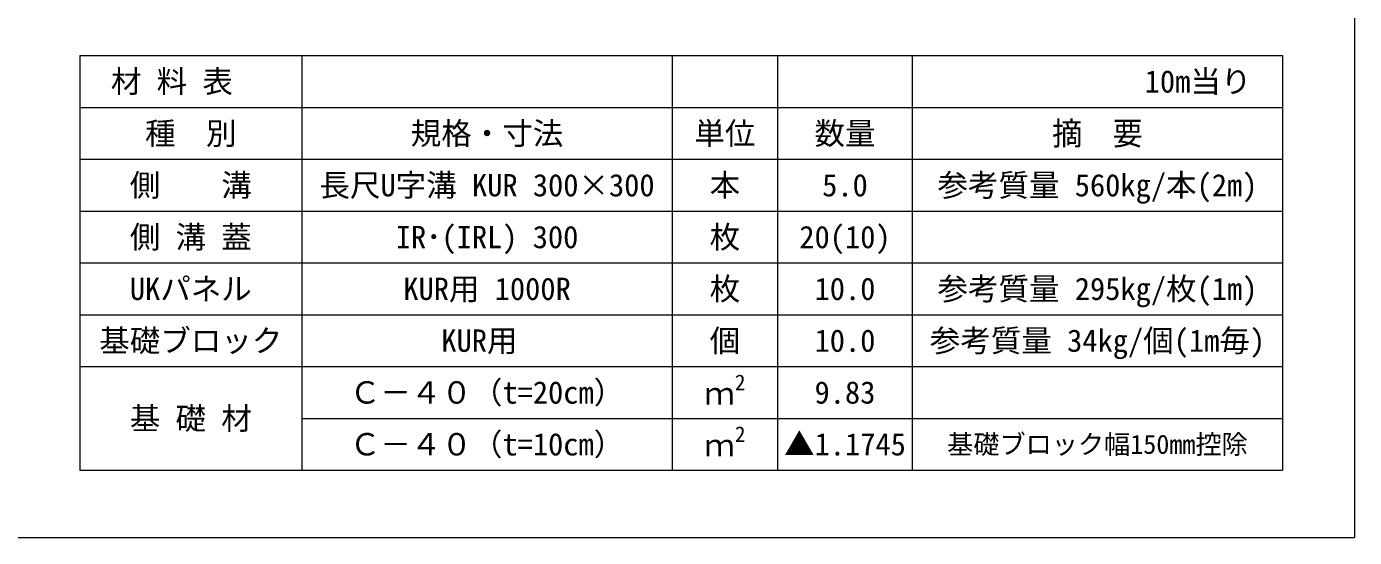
# Model space of a CAD drawing. Units: millimetres at full size, sheet at 1:20; details may follow other scales. Extents: x 201886 to 211886, y 860265 to 873235.
# Drawn here: x 209914 to 211886, y 860265 to 861025 of the extents above; entities that cross this region are included whole.
import ezdxf
from ezdxf.enums import TextEntityAlignment as Align

# ---------------------------------------------------------------- set-up
doc = ezdxf.new("R2010")
doc.units = ezdxf.units.MM
doc.header["$LTSCALE"] = 20
for name, color, linetype, lineweight in [('Defpoints_3', 8, 'Continuous', 0), ('図枠', 5, 'Continuous', 13), ('寸法・材料表', 7, 'Continuous', 13)]:
    doc.layers.add(name, color=color, linetype=linetype, lineweight=lineweight)
doc.styles.add('ＭＳ ゴシック', font='')
doc.styles.add('ＭＳ Ｐゴシック', font='')
doc.styles.get('ＭＳ ゴシック').set_extended_font_data('MS Gothic')
doc.styles.get('ＭＳ Ｐゴシック').set_extended_font_data('MS PGothic')

msp = doc.modelspace()

# ---------------------------------------------------------------- linework, layer by layer
at = {"layer": 'Defpoints_3'}
for p, q in [((209993.03, 860981.65), (211779.67, 860981.65)), ((209993.03, 860981.65), (209993.03, 860904.21)), ((210323.03, 860981.65), (210323.03, 860904.21)), ((210873.03, 860981.65), (210873.03, 860904.21)), ((211029.67, 860981.65), (211029.67, 860904.21)), ((211229.67, 860981.65), (211229.67, 860904.21)), ((211779.67, 860981.65), (211779.67, 860904.21))]:
    msp.add_line(p, q, dxfattribs=at)
at = {"layer": '図枠'}
for p in [(211886.35, 863465.21), (201886.35, 860265.21)]:
    msp.add_line(p, (211886.35, 860265.21), dxfattribs=at)
at = {"layer": '寸法・材料表'}
for p, q in [((209993.03, 860904.21), (211779.67, 860904.21)), ((209993.03, 860904.21), (209993.03, 860365.21)), ((210323.03, 860904.21), (210323.03, 860365.21)), ((210873.03, 860904.21), (210873.03, 860365.21)), ((211029.67, 860904.21), (211029.67, 860365.21)), ((211229.67, 860904.21), (211229.67, 860365.21)), ((211779.67, 860904.21), (211779.67, 860365.21)), ((209993.03, 860827.21), (211779.67, 860827.21)), ((209993.03, 860750.21), (211779.67, 860750.21)), ((209993.03, 860673.21), (211779.67, 860673.21)), ((209993.03, 860596.21), (211779.67, 860596.21)), ((209993.03, 860519.21), (211779.67, 860519.21)), ((210323.03, 860442.21), (211779.67, 860442.21)), ((209993.03, 860365.21), (211779.67, 860365.21))]:
    msp.add_line(p, q, dxfattribs=at)

# ---------------------------------------------------------------- texts
at = {"layer": '寸法・材料表', "style": 'ＭＳ ゴシック'}
msp.add_text('\u3000材 料 表', height=33.23, dxfattribs=at).set_placement((209994.08, 860942.93), align=Align.MIDDLE_LEFT)
msp.add_text('10m当り\u3000', height=33.23, dxfattribs=at).set_placement((211778.61, 860942.93), align=Align.MIDDLE_RIGHT)
for s, height, p in [('種\u3000別', 33.23, (210158.03, 860865.71)), ('規格・寸法', 33.23, (210598.03, 860865.71)), ('単位', 33.23, (210951.35, 860865.71)), ('数量', 33.23, (211129.67, 860865.71)), ('側\u3000\u3000溝', 33.23, (210158.03, 860788.71)), ('長尺U字溝 KUR 300×300', 33.23, (210598.03, 860788.71)), ('本', 33.23, (210951.35, 860788.71)), ('5.0', 33.23, (211129.67, 860788.71)), ('参考質量 560kg/本(2m)', 33.23, (211504.67, 860788.71)), ('側 溝 蓋', 33.23, (210158.03, 860711.71)), ('IR･(IRL) 300', 33.23, (210598.03, 860711.71)), ('枚', 33.23, (210951.35, 860711.71)), ('20(10)', 33.23, (211129.67, 860711.71)), ('UKパネル', 33.23, (210158.03, 860634.71)), ('KUR用 1000R', 33.23, (210598.03, 860634.71)), ('枚', 33.23, (210951.35, 860634.71)), ('10.0', 33.23, (211129.67, 860634.71)), ('参考質量 295kg/枚(1m)', 33.23, (211504.67, 860634.71)), ('基礎ブロック', 33.23, (210158.03, 860557.71)), ('個', 33.23, (210951.35, 860557.71)), ('参考質量 34kg/個(1m毎)', 33.23, (211504.67, 860557.71)), ('KUR用 ', 33.23, (210598.03, 860557.71)), ('10.0', 33.23, (211129.67, 860557.71)), ('Ｃ－４０（t=20cm）', 33.23, (210598.03, 860480.71)), ('9.83', 33.23, (211129.67, 860480.71)), ('基 礎 材', 33.23, (210158.03, 860442.21)), ('Ｃ－４０（t=10cm）', 33.23, (210598.03, 860403.71)), ('▲1.1745', 33.23, (211129.67, 860403.71)), ('基礎ブロック幅150mm控除', 28.48, (211504.67, 860403.71))]:
    msp.add_text(s, height=height, dxfattribs=at).set_placement(p, align=Align.MIDDLE_CENTER)
at = {"layer": '寸法・材料表', "style": 'ＭＳ Ｐゴシック', "width": 0.95}
msp.add_text('摘\u3000要', height=34.64, dxfattribs=at).set_placement((211504.67, 860865.71), align=Align.MIDDLE_CENTER)
at = {"layer": '寸法・材料表', "style": 'ＭＳ ゴシック'}
for s, height, p in [('2', 23.26, (210966.08, 860477.1)), ('ｍ', 33.23, (210920.75, 860452.6)), ('2', 23.26, (210966.08, 860400.1)), ('ｍ', 33.23, (210920.75, 860375.6))]:
    msp.add_text(s, height=height, dxfattribs=at).set_placement(p, align=Align.BOTTOM_LEFT)

doc.saveas('drawing.dxf')
